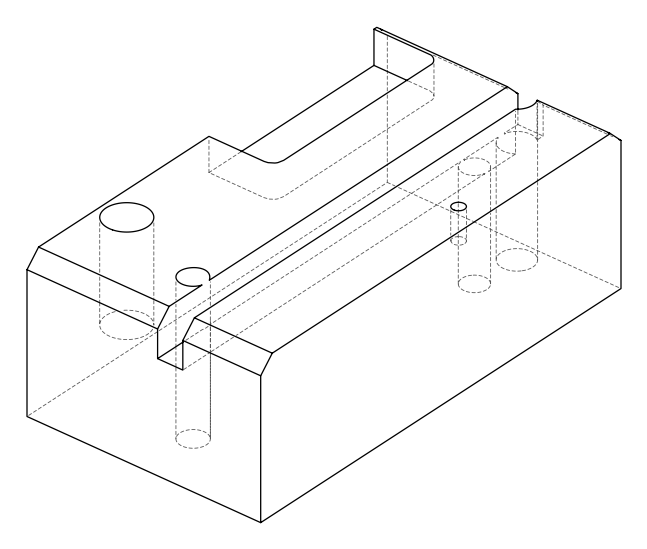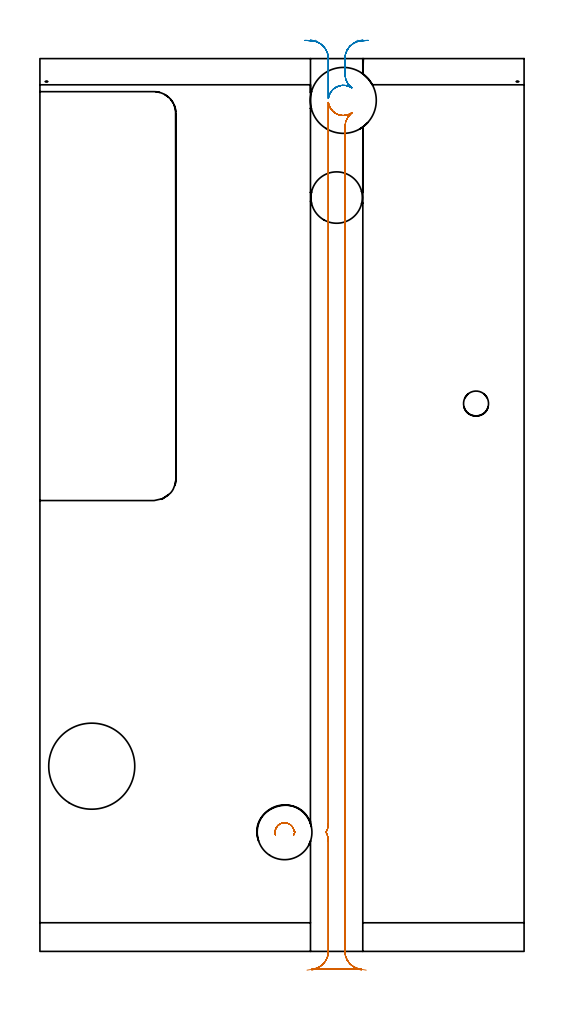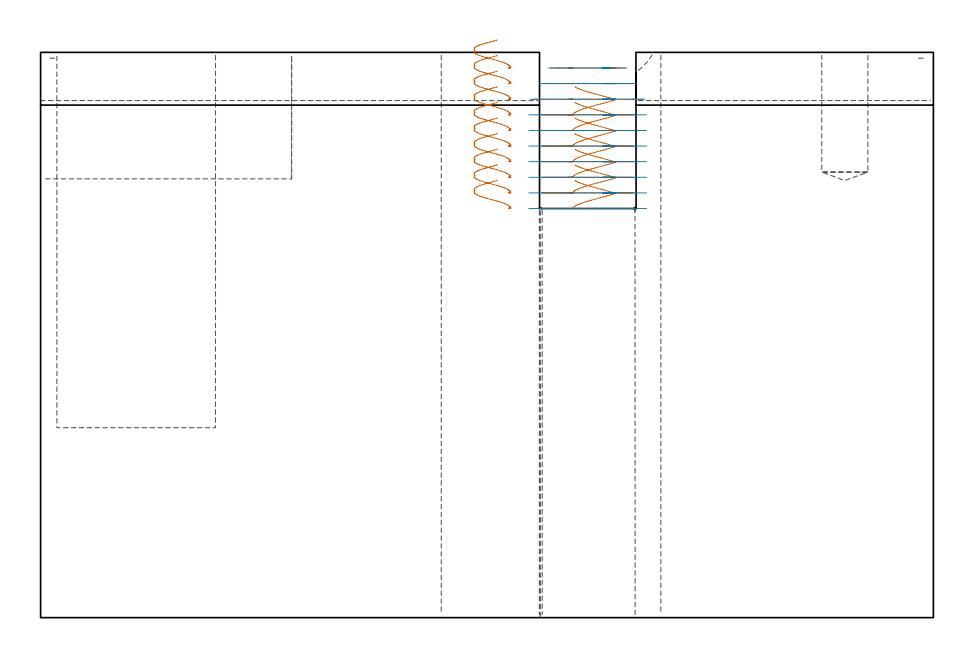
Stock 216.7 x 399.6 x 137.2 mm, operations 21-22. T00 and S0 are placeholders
(PLAN: 22 operations, 13 tool changes, 75.6 min)
(1 INDEXABLE_INSERT_DRILL_THROUGH_HOLE_FROM_SOLID | STEP1HOLE_2 | NXT0302_017 | 0.42 min | 56939 mm3)
(2 INDEXABLE_INSERT_DRILL_BLIND_HOLE_FROM_SOLID | STEP1POCKET | NXT0302_017 | 0.37 min | 37690 mm3)
(3 DRILL_TO_ENLARGE_BLIND_HOLE | STEP1POCKET | UGT0301_384 | 0.37 min | 68308 mm3)
(4 SPOT_DRILL | STEP1HOLE | NXT0321_9005460120000 | 0.05 min | 179 mm3)
(5 SPOT_DRILL_1 | STEP1HOLE_1 | NXT0321_9005460120000 | 0.05 min | 179 mm3)
(6 SPOT_DRILL_2 | STEP1POCKET_1 | NXT0321_9005460120000 | 0.03 min | 6 mm3)
(7 DRILL_BLIND_HOLE_INTO_CENTER | STEP1HOLE | NXT0301_035 | 0.05 min | 207 mm3)
(8 GUN_DRILL_THROUGH_HOLE | STEP1HOLE | UGT0307_002 | 0.63 min | 3585 mm3)
(9 SPADE_DRILL_TO_ENLARGE_THROUGH_HOLE | STEP1HOLE | UGT0306_006 | 0.58 min | 21862 mm3)
(10 DRILL_TO_ENLARGE_THROUGH_HOLE | STEP1HOLE | UGT0301_394 | 0.6 min | 67873 mm3)
(11 DRILL_BLIND_HOLE_INTO_CENTER_1 | STEP1HOLE_1 | NXT0301_035 | 0.05 min | 207 mm3)
(12 GUN_DRILL_THROUGH_HOLE_1 | STEP1HOLE_1 | UGT0307_002 | 0.62 min | 3587 mm3)
(13 SPADE_DRILL_TO_ENLARGE_THROUGH_HOLE_1 | STEP1HOLE_1 | UGT0306_006 | 0.58 min | 21859 mm3)
(14 DRILL_TO_ENLARGE_THROUGH_HOLE_1 | STEP1HOLE_1 | UGT0301_058 | 0.59 min | 38782 mm3)
(15 DRILL_BLIND_HOLE_INTO_CENTER_2 | STEP1POCKET_1 | NXT0301_083 | 0.13 min | 2915 mm3)
(16 AREA_MILL | FG_CHAMFER_SURFACE | UGT0205_001 | 5.02 min | 8711 mm3)
(17 AREA_MILL_1 | FG_CHAMFER_SURFACE_1 | UGT0205_001 | 5.09 min | 10479 mm3)
(18 AREA_MILL_2 | FG_CHAMFER_SURFACE_2 | UGT0205_001 | 3.02 min | 5240 mm3)
(19 AREA_MILL_3 | FG_CHAMFER_SURFACE_3 | UGT0205_001 | 3.13 min | 6464 mm3)
(20 MILL_SLOT | SLOT_PARTIAL_RECTANGULAR | NXT0201_012 | Follow Part, ap 4, ae 75% | 34.53 min | 340902 mm3)
(21 MILL_RECTANGULAR_SLOT | SLOT_RECTANGULAR | NXT0201_012 | Follow Part, ap 4, ae 75% | 18.02 min | 309838 mm3)
(22 MILL_RECTANGULAR_SLOT_1 | SLOT_RECTANGULAR_1 | NXT0201_012 | Follow Part, ap 4, ae 75% | 1.63 min | 4791 mm3)
(TOOL NXT0302_017 | Index. Insert Drill 23mm [880-D2300L25-05] | D23 PA176 FL115 Z2)
(TOOL UGT0301_384 | Twist Drill Flat Bottom 38.5 mm | D38.5 PA180 FL175 Z2)
(TOOL NXT0321_9005460120000 | NC Spot Drill, 142deg, 12mm, Carbide, Uncoated | D12 PA142 FL30 Z2)
(TOOL NXT0301_035 | Carbide Drill 6.4mm [860.1-0640-032A1-MM 2214] | D6.4 PA140 FL53 Z2)
(TOOL UGT0307_002 | Gun Drill 6 mm | D6 PA130 FL24 Z1)
(TOOL UGT0306_006 | Spade Drill 15.5mm | D15.5 PA132 FL10 Z2)
(TOOL UGT0301_394 | Twist Drill 29.5 mm | D29.5 PA118 FL165 Z2)
(TOOL UGT0301_058 | Twist Drill 24.5 mm | D24.5 PA118 FL160 Z2)
(TOOL NXT0301_083 | Carbide Drill 11.2mm [860.1-1120-056A1-MM 2214] | D11.2 PA140 FL72 Z2)
(TOOL UGT0205_001 | Chamfer Mill 20 x 3 x 45 deg. | D20 FL50 Z2)
(TOOL NXT0201_012 | ENDMILL 16mm [2P460-1600-NA 1630] | D16 FL38 Z6)
(OP 21 MILL_RECTANGULAR_SLOT)
G17 G21 G94 G90
T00 M6
G54
G17 G0 G90 X141.861 Y-8.126 S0 M3
G43 Z147.2 H1
Z133.41
G94 G1 X139.515 Y-6.257 F250.
G2 X136.5 Y0. R8. F500.
G1 Y368.989
G2 X139.566 Y375.286 R8.
G1 X139.56 Y375.294
G2 X129.11 Y380.003 R6.75
G1 X129.1 Y380.001
Y57.237
G2 X128.064 Y53.3 R8.
X129.1 Y49.363 R8.
G1 Y0.
G2 X126.084 Y-6.258 R8.
G1 X123.737 Y-8.127 F250.
G0 X143.965 Y-8.527 Z129.62
G1 X141.227 Y-7.3
G2 X136.5 Y0. R8. F500.
G1 Y368.989
G2 X139.566 Y375.286 R8.
G1 X139.56 Y375.294
G2 X129.11 Y380.003 R6.75
G1 X129.1 Y380.001
Y57.237
G2 X128.064 Y53.3 R8.
X129.1 Y49.363 R8.
G1 Y0.
G2 X124.38 Y-7.297 R8.
G1 X121.643 Y-8.527 F250.
G0 X146.053 Y-8.402 Z125.83
G1 X143.1 Y-7.876
G2 X136.5 Y0. R8. F500.
G1 Y368.989
G2 X139.566 Y375.286 R8.
G1 X139.56 Y375.294
G2 X129.11 Y380.003 R6.75
G1 X129.1 Y380.001
Y57.237
G2 X128.064 Y53.3 R8.
X129.1 Y49.363 R8.
G1 Y0.
G2 X122.48 Y-7.88 R8.
G1 X119.525 Y-8.398 F250.
G0 Z147.2
X129.701 Y378.02
Z128.83
G1 X129.862 Y377.679 Z128.729
X130.246 Y377.056 Z128.533
X130.694 Y376.477 Z128.337
X131.203 Y375.951 Z128.14
X131.765 Y375.482 Z127.944
X132.375 Y375.078 Z127.748
X133.025 Y374.741 Z127.552
X133.708 Y374.477 Z127.356
X134.415 Y374.289 Z127.16
X135.138 Y374.177 Z126.964
X135.87 Y374.145 Z126.768
X136.6 Y374.193 Z126.571
X137.321 Y374.318 Z126.375
X138.024 Y374.522 Z126.179
X138.701 Y374.8 Z125.983
X139.344 Y375.149 Z125.787
X139.56 Y375.294 Z125.717
X139.566 Y375.286 Z125.715
X139.56 Y375.294 Z125.712
X139.344 Y375.149 Z125.642
X138.701 Y374.8 Z125.446
X138.024 Y374.522 Z125.25
X137.321 Y374.318 Z125.054
X136.6 Y374.193 Z124.858
X135.87 Y374.145 Z124.662
X135.138 Y374.177 Z124.466
X134.415 Y374.289 Z124.27
X133.708 Y374.477 Z124.073
X133.025 Y374.741 Z123.877
X132.375 Y375.078 Z123.681
X131.765 Y375.482 Z123.485
X131.203 Y375.951 Z123.289
X130.694 Y376.477 Z123.093
X130.246 Y377.056 Z122.897
X129.862 Y377.679 Z122.701
X129.549 Y378.34 Z122.504
X129.308 Y379.032 Z122.308
X129.144 Y379.745 Z122.112
X129.11 Y380.003 Z122.043
X129.1 Y380.001 Z122.04
Y57.237 F500.
G2 X128.064 Y53.3 R8.
X129.1 Y49.363 R8.
G1 Y0.
G2 X121.792 Y-7.97 R8.
G1 Y-8.
X143.808
Y-7.97
G2 X136.5 Y0. R8.
G1 Y368.989
G2 X139.566 Y375.286 R8.
G0 X129.701 Y378.02 Z125.04
G1 X129.862 Y377.679 Z124.939 F250.
X130.246 Y377.056 Z124.743
X130.694 Y376.477 Z124.547
X131.203 Y375.951 Z124.35
X131.765 Y375.482 Z124.154
X132.375 Y375.078 Z123.958
X133.025 Y374.741 Z123.762
X133.708 Y374.477 Z123.566
X134.415 Y374.289 Z123.37
X135.138 Y374.177 Z123.174
X135.87 Y374.145 Z122.978
X136.6 Y374.193 Z122.781
X137.321 Y374.318 Z122.585
X138.024 Y374.522 Z122.389
X138.701 Y374.8 Z122.193
X139.344 Y375.149 Z121.997
X139.56 Y375.294 Z121.927
X139.566 Y375.286 Z121.925
X139.56 Y375.294 Z121.922
X139.344 Y375.149 Z121.852
X138.701 Y374.8 Z121.656
X138.024 Y374.522 Z121.46
X137.321 Y374.318 Z121.264
X136.6 Y374.193 Z121.068
X135.87 Y374.145 Z120.872
X135.138 Y374.177 Z120.676
X134.415 Y374.289 Z120.48
X133.708 Y374.477 Z120.283
X133.025 Y374.741 Z120.087
X132.375 Y375.078 Z119.891
X131.765 Y375.482 Z119.695
X131.203 Y375.951 Z119.499
X130.694 Y376.477 Z119.303
X130.246 Y377.056 Z119.107
X129.862 Y377.679 Z118.911
X129.549 Y378.34 Z118.714
X129.308 Y379.032 Z118.518
X129.144 Y379.745 Z118.322
X129.11 Y380.003 Z118.253
X129.1 Y380.001 Z118.25
Y57.237 F500.
G2 X128.064 Y53.3 R8.
X129.1 Y49.363 R8.
G1 Y0.
G2 X121.792 Y-7.97 R8.
G1 Y-8.
X143.808
Y-7.97
G2 X136.5 Y0. R8.
G1 Y368.989
G2 X139.566 Y375.286 R8.
G0 X129.701 Y378.02 Z121.25
G1 X129.862 Y377.679 Z121.149 F250.
X130.246 Y377.056 Z120.953
X130.694 Y376.477 Z120.757
X131.203 Y375.951 Z120.56
X131.765 Y375.482 Z120.364
X132.375 Y375.078 Z120.168
X133.025 Y374.741 Z119.972
X133.708 Y374.477 Z119.776
X134.415 Y374.289 Z119.58
X135.138 Y374.177 Z119.384
X135.87 Y374.145 Z119.188
X136.6 Y374.193 Z118.991
X137.321 Y374.318 Z118.795
X138.024 Y374.522 Z118.599
X138.701 Y374.8 Z118.403
X139.344 Y375.149 Z118.207
X139.56 Y375.294 Z118.137
X139.566 Y375.286 Z118.135
X139.56 Y375.294 Z118.132
X139.344 Y375.149 Z118.062
X138.701 Y374.8 Z117.866
X138.024 Y374.522 Z117.67
X137.321 Y374.318 Z117.474
X136.6 Y374.193 Z117.278
X135.87 Y374.145 Z117.082
X135.138 Y374.177 Z116.886
X134.415 Y374.289 Z116.69
X133.708 Y374.477 Z116.493
X133.025 Y374.741 Z116.297
X132.375 Y375.078 Z116.101
X131.765 Y375.482 Z115.905
X131.203 Y375.951 Z115.709
X130.694 Y376.477 Z115.513
X130.246 Y377.056 Z115.317
X129.862 Y377.679 Z115.121
X129.549 Y378.34 Z114.925
X129.308 Y379.032 Z114.728
X129.144 Y379.745 Z114.532
X129.11 Y380.003 Z114.463
X129.1 Y380.001 Z114.46
Y57.237 F500.
G2 X128.064 Y53.3 R8.
X129.1 Y49.363 R8.
G1 Y0.
G2 X121.792 Y-7.97 R8.
G1 Y-8.
X143.808
Y-7.97
G2 X136.5 Y0. R8.
G1 Y368.989
G2 X139.566 Y375.286 R8.
G0 X129.701 Y378.02 Z117.46
G1 X129.862 Y377.679 Z117.359 F250.
X130.246 Y377.056 Z117.163
X130.694 Y376.477 Z116.967
X131.203 Y375.951 Z116.77
X131.765 Y375.482 Z116.574
X132.375 Y375.078 Z116.378
X133.025 Y374.741 Z116.182
X133.708 Y374.477 Z115.986
X134.415 Y374.289 Z115.79
X135.138 Y374.177 Z115.594
X135.87 Y374.145 Z115.398
X136.6 Y374.193 Z115.201
X137.321 Y374.318 Z115.005
X138.024 Y374.522 Z114.809
X138.701 Y374.8 Z114.613
X139.344 Y375.149 Z114.417
X139.56 Y375.294 Z114.347
X139.566 Y375.286 Z114.345
X139.56 Y375.294 Z114.342
X139.344 Y375.149 Z114.272
X138.701 Y374.8 Z114.076
X138.024 Y374.522 Z113.88
X137.321 Y374.318 Z113.684
X136.6 Y374.193 Z113.488
X135.87 Y374.145 Z113.292
X135.138 Y374.177 Z113.096
X134.415 Y374.289 Z112.9
X133.708 Y374.477 Z112.703
X133.025 Y374.741 Z112.507
X132.375 Y375.078 Z112.311
X131.765 Y375.482 Z112.115
X131.203 Y375.951 Z111.919
X130.694 Y376.477 Z111.723
X130.246 Y377.056 Z111.527
X129.862 Y377.679 Z111.331
X129.549 Y378.34 Z111.135
X129.308 Y379.032 Z110.938
X129.144 Y379.745 Z110.742
X129.11 Y380.003 Z110.673
X129.1 Y380.001 Z110.67
Y57.237 F500.
G2 X128.064 Y53.3 R8.
X129.1 Y49.363 R8.
G1 Y0.
G2 X121.792 Y-7.97 R8.
G1 Y-8.
X143.808
Y-7.97
G2 X136.5 Y0. R8.
G1 Y368.989
G2 X139.566 Y375.286 R8.
G0 X129.701 Y378.02 Z113.67
G1 X129.862 Y377.679 Z113.569 F250.
X130.246 Y377.056 Z113.373
X130.694 Y376.477 Z113.177
X131.203 Y375.951 Z112.98
X131.765 Y375.482 Z112.784
X132.375 Y375.078 Z112.588
X133.025 Y374.741 Z112.392
X133.708 Y374.477 Z112.196
X134.415 Y374.289 Z112.
X135.138 Y374.177 Z111.804
X135.87 Y374.145 Z111.608
X136.6 Y374.193 Z111.412
X137.321 Y374.318 Z111.215
X138.024 Y374.522 Z111.019
X138.701 Y374.8 Z110.823
X139.344 Y375.149 Z110.627
X139.56 Y375.294 Z110.557
X139.566 Y375.286 Z110.555
X139.56 Y375.294 Z110.552
X139.344 Y375.149 Z110.482
X138.701 Y374.8 Z110.286
X138.024 Y374.522 Z110.09
X137.321 Y374.318 Z109.894
X136.6 Y374.193 Z109.698
X135.87 Y374.145 Z109.502
X135.138 Y374.177 Z109.306
X134.415 Y374.289 Z109.11
X133.708 Y374.477 Z108.913
X133.025 Y374.741 Z108.717
X132.375 Y375.078 Z108.521
X131.765 Y375.482 Z108.325
X131.203 Y375.951 Z108.129
X130.694 Y376.477 Z107.933
X130.246 Y377.056 Z107.737
X129.862 Y377.679 Z107.541
X129.549 Y378.34 Z107.345
X129.308 Y379.032 Z107.148
X129.144 Y379.745 Z106.952
X129.11 Y380.003 Z106.883
X129.1 Y380.001 Z106.88
Y57.237 F500.
G2 X128.064 Y53.3 R8.
X129.1 Y49.363 R8.
G1 Y0.
G2 X121.792 Y-7.97 R8.
G1 Y-8.
X143.808
Y-7.97
G2 X136.5 Y0. R8.
G1 Y368.989
G2 X139.566 Y375.286 R8.
G0 X129.701 Y378.02 Z109.88
G1 X129.862 Y377.679 Z109.779 F250.
X130.246 Y377.056 Z109.583
X130.694 Y376.477 Z109.387
X131.203 Y375.951 Z109.19
X131.765 Y375.482 Z108.994
X132.375 Y375.078 Z108.798
X133.025 Y374.741 Z108.602
X133.708 Y374.477 Z108.406
X134.415 Y374.289 Z108.21
X135.138 Y374.177 Z108.014
X135.87 Y374.145 Z107.818
X136.6 Y374.193 Z107.622
X137.321 Y374.318 Z107.425
X138.024 Y374.522 Z107.229
X138.701 Y374.8 Z107.033
X139.344 Y375.149 Z106.837
X139.56 Y375.294 Z106.767
X139.566 Y375.286 Z106.765
X139.56 Y375.294 Z106.762
X139.344 Y375.149 Z106.692
X138.701 Y374.8 Z106.496
X138.024 Y374.522 Z106.3
X137.321 Y374.318 Z106.104
X136.6 Y374.193 Z105.908
X135.87 Y374.145 Z105.712
X135.138 Y374.177 Z105.516
X134.415 Y374.289 Z105.32
X133.708 Y374.477 Z105.123
X133.025 Y374.741 Z104.927
X132.375 Y375.078 Z104.731
X131.765 Y375.482 Z104.535
X131.203 Y375.951 Z104.339
X130.694 Y376.477 Z104.143
X130.246 Y377.056 Z103.947
X129.862 Y377.679 Z103.751
X129.549 Y378.34 Z103.555
X129.308 Y379.032 Z103.358
X129.144 Y379.745 Z103.162
X129.11 Y380.003 Z103.093
X129.1 Y380.001 Z103.09
Y57.237 F500.
G2 X128.064 Y53.3 R8.
X129.1 Y49.363 R8.
G1 Y0.
G2 X121.792 Y-7.97 R8.
G1 Y-8.
X143.808
Y-7.97
G2 X136.5 Y0. R8.
G1 Y368.989
G2 X139.566 Y375.286 R8.
G0 X129.701 Y378.02 Z106.09
G1 X129.862 Y377.679 Z105.989 F250.
X130.246 Y377.056 Z105.793
X130.694 Y376.477 Z105.597
X131.203 Y375.951 Z105.4
X131.765 Y375.482 Z105.204
X132.375 Y375.078 Z105.008
X133.025 Y374.741 Z104.812
X133.708 Y374.477 Z104.616
X134.415 Y374.289 Z104.42
X135.138 Y374.177 Z104.224
X135.87 Y374.145 Z104.028
X136.6 Y374.193 Z103.832
X137.321 Y374.318 Z103.635
X138.024 Y374.522 Z103.439
X138.701 Y374.8 Z103.243
X139.344 Y375.149 Z103.047
X139.56 Y375.294 Z102.977
X139.566 Y375.286 Z102.975
X139.56 Y375.294 Z102.972
X139.344 Y375.149 Z102.902
X138.701 Y374.8 Z102.706
X138.024 Y374.522 Z102.51
X137.321 Y374.318 Z102.314
X136.6 Y374.193 Z102.118
X135.87 Y374.145 Z101.922
X135.138 Y374.177 Z101.726
X134.415 Y374.289 Z101.53
X133.708 Y374.477 Z101.333
X133.025 Y374.741 Z101.137
X132.375 Y375.078 Z100.941
X131.765 Y375.482 Z100.745
X131.203 Y375.951 Z100.549
X130.694 Y376.477 Z100.353
X130.246 Y377.056 Z100.157
X129.862 Y377.679 Z99.961
X129.549 Y378.34 Z99.765
X129.308 Y379.032 Z99.568
X129.144 Y379.745 Z99.372
X129.11 Y380.003 Z99.303
X129.1 Y380.001 Z99.3
Y57.237 F500.
G2 X128.064 Y53.3 R8.
X129.1 Y49.363 R8.
G1 Y0.
G2 X121.792 Y-7.97 R8.
G1 Y-8.
X143.808
Y-7.97
G2 X136.5 Y0. R8.
G1 Y368.989
G2 X139.566 Y375.286 R8.
G0 Z147.2
X110.836 Y57.332
Z140.2
G1 X110.673 Y57.395 Z140.153 F250.
X109.924 Y57.539 Z139.949
X109.162 Y57.547 Z139.744
X108.41 Y57.418 Z139.54
X108.134 Y57.324 Z139.462
X107.858 Y57.231 Z139.384
X107.195 Y56.883 Z139.183
X106.604 Y56.424 Z138.983
X106.102 Y55.869 Z138.782
X105.705 Y55.235 Z138.582
X105.425 Y54.541 Z138.381
X105.271 Y53.809 Z138.181
X105.247 Y53.061 Z137.98
X105.354 Y52.321 Z137.78
X105.44 Y52.042 Z137.702
X105.354 Y52.321 Z137.623
X105.247 Y53.061 Z137.423
X105.271 Y53.809 Z137.222
X105.425 Y54.541 Z137.022
X105.705 Y55.235 Z136.821
X106.102 Y55.869 Z136.621
X106.604 Y56.424 Z136.42
X107.195 Y56.883 Z136.22
X107.858 Y57.231 Z136.019
X108.134 Y57.324 Z135.941
X108.41 Y57.418 Z135.863
X109.162 Y57.547 Z135.659
X109.924 Y57.539 Z135.455
X110.673 Y57.395 Z135.25
X111.384 Y57.121 Z135.046
X112.035 Y56.724 Z134.842
X112.605 Y56.217 Z134.637
X113.075 Y55.617 Z134.433
X113.431 Y54.942 Z134.229
X113.524 Y54.666 Z134.151
X113.653 Y54.287 Z134.043
X113.939 Y53.648 Z133.856
X114.136 Y53.3 Z133.749
X113.939 Y52.952 Z133.641
X113.743 Y52.531 Z133.517
X113.604 Y52.156 Z133.41
G2 X114.136 Y53.3 R8.
X113.604 Y54.444 R8.
G0 X110.836 Y57.332 Z136.41
G1 X110.673 Y57.395 Z136.363
X109.924 Y57.539 Z136.159
X109.162 Y57.547 Z135.954
X108.41 Y57.418 Z135.75
X108.134 Y57.324 Z135.672
X107.858 Y57.231 Z135.594
X107.195 Y56.883 Z135.393
X106.604 Y56.424 Z135.193
X106.102 Y55.869 Z134.992
X105.705 Y55.235 Z134.792
X105.425 Y54.541 Z134.591
X105.271 Y53.809 Z134.391
X105.247 Y53.061 Z134.19
X105.354 Y52.321 Z133.99
X105.44 Y52.042 Z133.912
X105.354 Y52.321 Z133.833
X105.247 Y53.061 Z133.633
X105.271 Y53.809 Z133.432
X105.425 Y54.541 Z133.232
X105.705 Y55.235 Z133.031
X106.102 Y55.869 Z132.831
X106.604 Y56.424 Z132.63
X107.195 Y56.883 Z132.43
X107.858 Y57.231 Z132.229
X108.134 Y57.324 Z132.151
X108.41 Y57.418 Z132.073
X109.162 Y57.547 Z131.869
X109.924 Y57.539 Z131.665
X110.673 Y57.395 Z131.46
X111.384 Y57.121 Z131.256
X112.035 Y56.724 Z131.052
X112.605 Y56.217 Z130.847
X113.075 Y55.617 Z130.643
X113.431 Y54.942 Z130.439
X113.524 Y54.666 Z130.361
X113.653 Y54.287 Z130.253
X113.939 Y53.648 Z130.066
X114.136 Y53.3 Z129.959
X113.939 Y52.952 Z129.851
X113.743 Y52.531 Z129.727
X113.604 Y52.156 Z129.62
G2 X114.136 Y53.3 R8.
X113.604 Y54.444 R8.
G0 X110.836 Y57.332 Z132.62
G1 X110.673 Y57.395 Z132.573
X109.924 Y57.539 Z132.369
X109.162 Y57.547 Z132.164
X108.41 Y57.418 Z131.96
X108.134 Y57.324 Z131.882
X107.858 Y57.231 Z131.804
X107.195 Y56.883 Z131.603
X106.604 Y56.424 Z131.403
X106.102 Y55.869 Z131.202
X105.705 Y55.235 Z131.002
X105.425 Y54.541 Z130.801
X105.271 Y53.809 Z130.601
X105.247 Y53.061 Z130.4
X105.354 Y52.321 Z130.2
X105.44 Y52.042 Z130.122
X105.354 Y52.321 Z130.043
X105.247 Y53.061 Z129.843
X105.271 Y53.809 Z129.642
X105.425 Y54.541 Z129.442
X105.705 Y55.235 Z129.241
X106.102 Y55.869 Z129.041
X106.604 Y56.424 Z128.84
X107.195 Y56.883 Z128.64
X107.858 Y57.231 Z128.44
X108.134 Y57.324 Z128.361
X108.41 Y57.418 Z128.283
X109.162 Y57.547 Z128.079
X109.924 Y57.539 Z127.875
X110.673 Y57.395 Z127.67
X111.384 Y57.121 Z127.466
X112.035 Y56.724 Z127.262
X112.605 Y56.217 Z127.057
X113.075 Y55.617 Z126.853
X113.431 Y54.942 Z126.649
X113.524 Y54.666 Z126.571
X113.653 Y54.287 Z126.463
X113.939 Y53.648 Z126.276
X114.136 Y53.3 Z126.169
X113.939 Y52.952 Z126.061
X113.743 Y52.531 Z125.937
X113.604 Y52.156 Z125.83
G2 X114.136 Y53.3 R8.
X113.604 Y54.444 R8.
G0 X110.836 Y57.332 Z128.83
G1 X110.673 Y57.395 Z128.783
X109.924 Y57.539 Z128.579
X109.162 Y57.547 Z128.374
X108.41 Y57.418 Z128.17
X108.134 Y57.324 Z128.092
X107.858 Y57.231 Z128.014
X107.195 Y56.883 Z127.813
X106.604 Y56.424 Z127.613
X106.102 Y55.869 Z127.412
X105.705 Y55.235 Z127.212
X105.425 Y54.541 Z127.011
X105.271 Y53.809 Z126.811
X105.247 Y53.061 Z126.61
X105.354 Y52.321 Z126.41
X105.44 Y52.042 Z126.332
X105.354 Y52.321 Z126.253
X105.247 Y53.061 Z126.053
X105.271 Y53.809 Z125.852
X105.425 Y54.541 Z125.652
X105.705 Y55.235 Z125.451
X106.102 Y55.869 Z125.251
X106.604 Y56.424 Z125.051
X107.195 Y56.883 Z124.85
X107.858 Y57.231 Z124.65
X108.134 Y57.324 Z124.571
X108.41 Y57.418 Z124.493
X109.162 Y57.547 Z124.289
X109.924 Y57.539 Z124.085
X110.673 Y57.395 Z123.88
X111.384 Y57.121 Z123.676
X112.035 Y56.724 Z123.472
X112.605 Y56.217 Z123.267
X113.075 Y55.617 Z123.063
X113.431 Y54.942 Z122.859
X113.524 Y54.666 Z122.781
X113.653 Y54.287 Z122.673
X113.939 Y53.648 Z122.486
X114.136 Y53.3 Z122.379
X113.939 Y52.952 Z122.271
X113.743 Y52.531 Z122.147
X113.604 Y52.156 Z122.04
G2 X114.136 Y53.3 R8.
X113.604 Y54.444 R8.
G0 X110.836 Y57.332 Z125.04
G1 X110.673 Y57.395 Z124.993
X109.924 Y57.539 Z124.789
X109.162 Y57.547 Z124.584
X108.41 Y57.418 Z124.38
X108.134 Y57.324 Z124.302
X107.858 Y57.231 Z124.224
X107.195 Y56.883 Z124.023
X106.604 Y56.424 Z123.823
X106.102 Y55.869 Z123.622
X105.705 Y55.235 Z123.422
X105.425 Y54.541 Z123.221
X105.271 Y53.809 Z123.021
X105.247 Y53.061 Z122.82
X105.354 Y52.321 Z122.62
X105.44 Y52.042 Z122.542
X105.354 Y52.321 Z122.463
X105.247 Y53.061 Z122.263
X105.271 Y53.809 Z122.062
X105.425 Y54.541 Z121.862
X105.705 Y55.235 Z121.662
X106.102 Y55.869 Z121.461
X106.604 Y56.424 Z121.261
X107.195 Y56.883 Z121.06
X107.858 Y57.231 Z120.86
X108.134 Y57.324 Z120.781
X108.41 Y57.418 Z120.703
X109.162 Y57.547 Z120.499
X109.924 Y57.539 Z120.295
X110.673 Y57.395 Z120.09
X111.384 Y57.121 Z119.886
X112.035 Y56.724 Z119.682
X112.605 Y56.217 Z119.477
X113.075 Y55.617 Z119.273
X113.431 Y54.942 Z119.069
X113.524 Y54.666 Z118.991
X113.653 Y54.287 Z118.883
X113.939 Y53.648 Z118.696
X114.136 Y53.3 Z118.589
X113.939 Y52.952 Z118.481
X113.743 Y52.531 Z118.357
X113.604 Y52.156 Z118.25
G2 X114.136 Y53.3 R8.
X113.604 Y54.444 R8.
G0 X110.836 Y57.332 Z121.25
G1 X110.673 Y57.395 Z121.203
X109.924 Y57.539 Z120.999
X109.162 Y57.547 Z120.794
X108.41 Y57.418 Z120.59
X108.134 Y57.324 Z120.512
X107.858 Y57.231 Z120.434
X107.195 Y56.883 Z120.233
X106.604 Y56.424 Z120.033
X106.102 Y55.869 Z119.832
X105.705 Y55.235 Z119.632
X105.425 Y54.541 Z119.431
X105.271 Y53.809 Z119.231
X105.247 Y53.061 Z119.03
X105.354 Y52.321 Z118.83
X105.44 Y52.042 Z118.752
X105.354 Y52.321 Z118.673
X105.247 Y53.061 Z118.473
X105.271 Y53.809 Z118.273
X105.425 Y54.541 Z118.072
X105.705 Y55.235 Z117.872
X106.102 Y55.869 Z117.671
X106.604 Y56.424 Z117.471
X107.195 Y56.883 Z117.27
X107.858 Y57.231 Z117.07
X108.134 Y57.324 Z116.991
X108.41 Y57.418 Z116.913
X109.162 Y57.547 Z116.709
X109.924 Y57.539 Z116.505
X110.673 Y57.395 Z116.3
X111.384 Y57.121 Z116.096
X112.035 Y56.724 Z115.892
X112.605 Y56.217 Z115.687
X113.075 Y55.617 Z115.483
X113.431 Y54.942 Z115.279
X113.524 Y54.666 Z115.201
X113.653 Y54.287 Z115.093
X113.939 Y53.648 Z114.906
X114.136 Y53.3 Z114.799
X113.939 Y52.952 Z114.692
X113.743 Y52.531 Z114.567
X113.604 Y52.156 Z114.46
G2 X114.136 Y53.3 R8.
X113.604 Y54.444 R8.
G0 X110.836 Y57.332 Z117.46
G1 X110.673 Y57.395 Z117.413
X109.924 Y57.539 Z117.209
X109.162 Y57.547 Z117.004
X108.41 Y57.418 Z116.8
X108.134 Y57.324 Z116.722
X107.858 Y57.231 Z116.644
X107.195 Y56.883 Z116.443
X106.604 Y56.424 Z116.243
X106.102 Y55.869 Z116.042
X105.705 Y55.235 Z115.842
X105.425 Y54.541 Z115.641
X105.271 Y53.809 Z115.441
X105.247 Y53.061 Z115.24
X105.354 Y52.321 Z115.04
X105.44 Y52.042 Z114.962
X105.354 Y52.321 Z114.884
X105.247 Y53.061 Z114.683
X105.271 Y53.809 Z114.483
X105.425 Y54.541 Z114.282
X105.705 Y55.235 Z114.082
X106.102 Y55.869 Z113.881
X106.604 Y56.424 Z113.681
X107.195 Y56.883 Z113.48
X107.858 Y57.231 Z113.28
X108.134 Y57.324 Z113.201
X108.41 Y57.418 Z113.123
X109.162 Y57.547 Z112.919
X109.924 Y57.539 Z112.715
X110.673 Y57.395 Z112.51
X111.384 Y57.121 Z112.306
X112.035 Y56.724 Z112.102
X112.605 Y56.217 Z111.897
X113.075 Y55.617 Z111.693
X113.431 Y54.942 Z111.489
X113.524 Y54.666 Z111.411
X113.653 Y54.287 Z111.303
X113.939 Y53.648 Z111.116
X114.136 Y53.3 Z111.009
X113.939 Y52.952 Z110.902
X113.743 Y52.531 Z110.777
X113.604 Y52.156 Z110.67
G2 X114.136 Y53.3 R8.
X113.604 Y54.444 R8.
G0 X110.836 Y57.332 Z113.67
G1 X110.673 Y57.395 Z113.623
X109.924 Y57.539 Z113.419
X109.162 Y57.547 Z113.214
X108.41 Y57.418 Z113.01
X108.134 Y57.324 Z112.932
X107.858 Y57.231 Z112.854
X107.195 Y56.883 Z112.653
X106.604 Y56.424 Z112.453
X106.102 Y55.869 Z112.252
X105.705 Y55.235 Z112.052
X105.425 Y54.541 Z111.851
X105.271 Y53.809 Z111.651
X105.247 Y53.061 Z111.45
X105.354 Y52.321 Z111.25
X105.44 Y52.042 Z111.172
X105.354 Y52.321 Z111.094
X105.247 Y53.061 Z110.893
X105.271 Y53.809 Z110.693
X105.425 Y54.541 Z110.492
X105.705 Y55.235 Z110.292
X106.102 Y55.869 Z110.091
X106.604 Y56.424 Z109.891
X107.195 Y56.883 Z109.69
X107.858 Y57.231 Z109.49
X108.134 Y57.324 Z109.411
X108.41 Y57.418 Z109.333
X109.162 Y57.547 Z109.129
X109.924 Y57.539 Z108.925
X110.673 Y57.395 Z108.72
X111.384 Y57.121 Z108.516
X112.035 Y56.724 Z108.312
X112.605 Y56.217 Z108.107
X113.075 Y55.617 Z107.903
X113.431 Y54.942 Z107.699
X113.524 Y54.666 Z107.621
X113.653 Y54.287 Z107.513
X113.939 Y53.648 Z107.326
X114.136 Y53.3 Z107.219
X113.939 Y52.952 Z107.112
X113.743 Y52.531 Z106.987
X113.604 Y52.156 Z106.88
G2 X114.136 Y53.3 R8.
X113.604 Y54.444 R8.
G0 X110.836 Y57.332 Z109.88
G1 X110.673 Y57.395 Z109.833
X109.924 Y57.539 Z109.629
X109.162 Y57.547 Z109.424
X108.41 Y57.418 Z109.22
X108.134 Y57.324 Z109.142
X107.858 Y57.231 Z109.064
X107.195 Y56.883 Z108.863
X106.604 Y56.424 Z108.663
X106.102 Y55.869 Z108.462
X105.705 Y55.235 Z108.262
X105.425 Y54.541 Z108.061
X105.271 Y53.809 Z107.861
X105.247 Y53.061 Z107.66
X105.354 Y52.321 Z107.46
X105.44 Y52.042 Z107.382
X105.354 Y52.321 Z107.304
X105.247 Y53.061 Z107.103
X105.271 Y53.809 Z106.903
X105.425 Y54.541 Z106.702
X105.705 Y55.235 Z106.502
X106.102 Y55.869 Z106.301
X106.604 Y56.424 Z106.101
X107.195 Y56.883 Z105.9
X107.858 Y57.231 Z105.7
X108.134 Y57.324 Z105.621
X108.41 Y57.418 Z105.543
X109.162 Y57.547 Z105.339
X109.924 Y57.539 Z105.135
X110.673 Y57.395 Z104.93
X111.384 Y57.121 Z104.726
X112.035 Y56.724 Z104.522
X112.605 Y56.217 Z104.317
X113.075 Y55.617 Z104.113
X113.431 Y54.942 Z103.909
X113.524 Y54.666 Z103.831
X113.653 Y54.287 Z103.723
X113.939 Y53.648 Z103.536
X114.136 Y53.3 Z103.429
X113.939 Y52.952 Z103.322
X113.743 Y52.531 Z103.197
X113.604 Y52.156 Z103.09
G2 X114.136 Y53.3 R8.
X113.604 Y54.444 R8.
G0 X110.836 Y57.332 Z106.09
G1 X110.673 Y57.395 Z106.043
X109.924 Y57.539 Z105.839
X109.162 Y57.547 Z105.634
X108.41 Y57.418 Z105.43
X108.134 Y57.324 Z105.352
X107.858 Y57.231 Z105.274
X107.195 Y56.883 Z105.073
X106.604 Y56.424 Z104.873
X106.102 Y55.869 Z104.672
X105.705 Y55.235 Z104.472
X105.425 Y54.541 Z104.271
X105.271 Y53.809 Z104.071
X105.247 Y53.061 Z103.87
X105.354 Y52.321 Z103.67
X105.44 Y52.042 Z103.592
X105.354 Y52.321 Z103.514
X105.247 Y53.061 Z103.313
X105.271 Y53.809 Z103.113
X105.425 Y54.541 Z102.912
X105.705 Y55.235 Z102.712
X106.102 Y55.869 Z102.511
X106.604 Y56.424 Z102.311
X107.195 Y56.883 Z102.11
X107.858 Y57.231 Z101.91
X108.134 Y57.324 Z101.831
X108.41 Y57.418 Z101.753
X109.162 Y57.547 Z101.549
X109.924 Y57.539 Z101.345
X110.673 Y57.395 Z101.14
X111.384 Y57.121 Z100.936
X112.035 Y56.724 Z100.732
X112.605 Y56.217 Z100.527
X113.075 Y55.617 Z100.323
X113.431 Y54.942 Z100.119
X113.524 Y54.666 Z100.041
X113.653 Y54.287 Z99.934
X113.939 Y53.648 Z99.746
X114.136 Y53.3 Z99.639
X113.939 Y52.952 Z99.532
X113.743 Y52.531 Z99.407
X113.604 Y52.156 Z99.3
G2 X114.136 Y53.3 R8.
X113.604 Y54.444 R8.
G0 Z147.2
M5
M2
(OP 22 MILL_RECTANGULAR_SLOT_1)
G17 G21 G94 G90
T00 M6
G54
G17 G0 G90 X123.309 Y407.854 S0 M3
G43 Z147.2 H1
Z133.41
G94 G1 X125.75 Y406.11 F250.
G2 X129.1 Y399.6 R8. F500.
G1 Y381.799
X129.11 Y381.797
G2 X136.247 Y387.635 R6.75
G1 X136.338 Y387.629
G3 X138.309 Y387.744 R8.
G2 X136.5 Y392.811 R8.
G1 Y399.6
G2 X139.848 Y406.109 R8.
G1 X142.289 Y407.853 F250.
G0 X121.05 Y408.144 Z129.62
G1 X123.865 Y407.107
G2 X129.1 Y399.6 R8. F500.
G1 Y381.799
X129.11 Y381.797
G2 X139.56 Y386.506 R6.75
G1 X139.566 Y386.514
G2 X136.5 Y392.811 R8.
G1 Y399.6
G2 X141.734 Y407.106 R8.
G1 X144.549 Y408.144 F250.
G0 X118.85 Y407.842 Z125.83
G1 X121.837 Y407.566
G2 X129.1 Y399.6 R8. F500.
G1 Y381.799
X129.11 Y381.797
G2 X139.56 Y386.506 R6.75
G1 X139.566 Y386.514
G2 X136.5 Y392.811 R8.
G1 Y399.6
G2 X143.762 Y407.566 R8.
G1 X146.749 Y407.843 F250.
G0 X118.504 Y407.74 Z122.04
G1 X121.5 Y407.59
G2 X129.1 Y399.6 R8. F500.
G1 Y381.799
X129.11 Y381.797
G2 X139.56 Y386.506 R6.75
G1 X139.566 Y386.514
G2 X136.5 Y392.811 R8.
G1 Y399.6
G2 X144.1 Y407.59 R8.
G1 X147.096 Y407.74 F250.
G0 X118.504 Z118.25
G1 X121.5 Y407.59
G2 X129.1 Y399.6 R8. F500.
G1 Y381.799
X129.11 Y381.797
G2 X139.56 Y386.506 R6.75
G1 X139.566 Y386.514
G2 X136.5 Y392.811 R8.
G1 Y399.6
G2 X144.1 Y407.59 R8.
G1 X147.096 Y407.74 F250.
G0 X118.504 Z114.46
G1 X121.5 Y407.59
G2 X129.1 Y399.6 R8. F500.
G1 Y381.799
X129.11 Y381.797
G2 X139.56 Y386.506 R6.75
G1 X139.566 Y386.514
G2 X136.5 Y392.811 R8.
G1 Y399.6
G2 X144.1 Y407.59 R8.
G1 X147.096 Y407.74 F250.
G0 X118.504 Z110.67
G1 X121.5 Y407.59
G2 X129.1 Y399.6 R8. F500.
G1 Y381.799
X129.11 Y381.797
G2 X139.56 Y386.506 R6.75
G1 X139.566 Y386.514
G2 X136.5 Y392.811 R8.
G1 Y399.6
G2 X144.1 Y407.59 R8.
G1 X147.096 Y407.74 F250.
G0 X118.504 Z106.88
G1 X121.5 Y407.59
G2 X129.1 Y399.6 R8. F500.
G1 Y381.799
X129.11 Y381.797
G2 X139.56 Y386.506 R6.75
G1 X139.566 Y386.514
G2 X136.5 Y392.811 R8.
G1 Y399.6
G2 X144.1 Y407.59 R8.
G1 X147.096 Y407.74 F250.
G0 X118.504 Z103.09
G1 X121.5 Y407.59
G2 X129.1 Y399.6 R8. F500.
G1 Y381.799
X129.11 Y381.797
G2 X139.56 Y386.506 R6.75
G1 X139.566 Y386.514
G2 X136.5 Y392.811 R8.
G1 Y399.6
G2 X144.1 Y407.59 R8.
G1 X147.096 Y407.74 F250.
G0 X118.504 Z99.3
G1 X121.5 Y407.59
G2 X129.1 Y399.6 R8. F500.
G1 Y381.799
X129.11 Y381.797
G2 X139.56 Y386.506 R6.75
G1 X139.566 Y386.514
G2 X136.5 Y392.811 R8.
G1 Y399.6
G2 X144.1 Y407.59 R8.
G1 X147.096 Y407.74 F250.
G0 Z147.2
M5
M2
